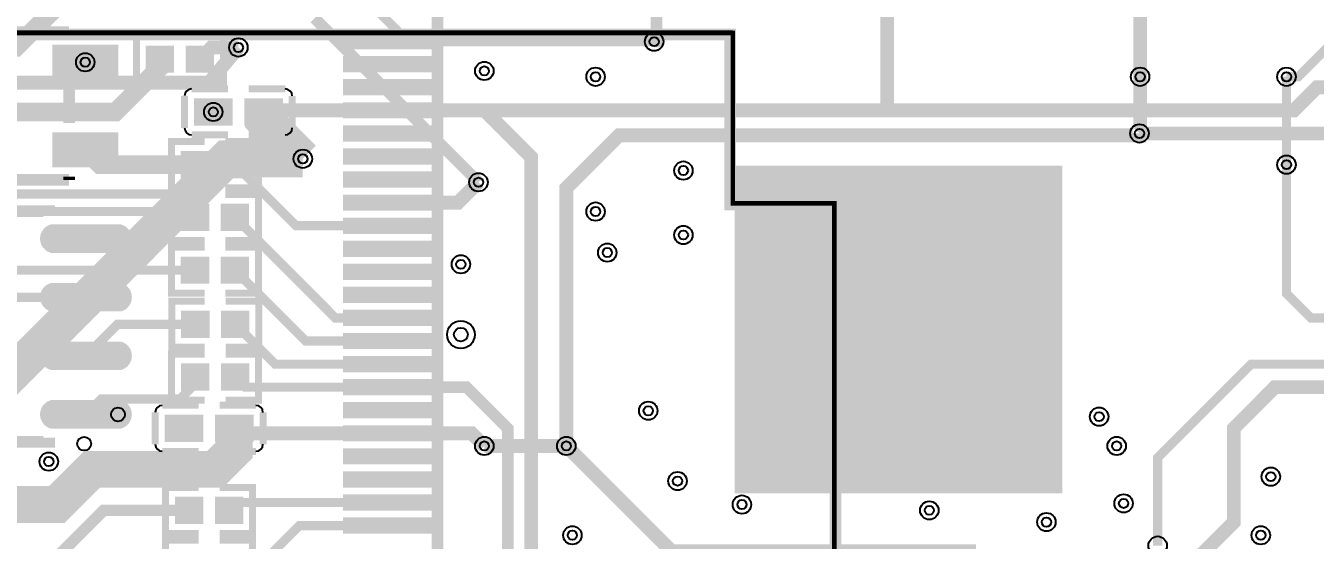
# Model space of a CAD drawing. Header units: millimetres. Extents: x 35 to 109.8, y -21 to 52.
# Drawn here: x 55.71 to 83.68, y 20.31 to 31.46 of the extents above; entities that cross this region are included whole.
import ezdxf

# ---------------------------------------------------------------- set-up
doc = ezdxf.new("R2010")
doc.units = ezdxf.units.MM
for name, color, linetype, true_color in [('BottomLayer', 7, 'Continuous', 0x0000ff), ('BottomSilkLayer', 7, 'Continuous', 0x66cc33), ('Document', 7, 'Continuous', 0xffffff), ('Hole', 7, 'Continuous', 0x222222), ('Multi-Layer', 7, 'Continuous', 0xc0c0c0), ('TopLayer', 7, 'Continuous', 0xff0000), ('TopPasteMaskLayer', 7, 'Continuous', 0x808080), ('TopSilkLayer', 7, 'Continuous', 0xffcc00), ('TopSolderMaskLayer', 7, 'Continuous', 0x800080)]:
    doc.layers.add(name, color=color, linetype=linetype, true_color=true_color)

msp = doc.modelspace()

# ---------------------------------------------------------------- hatches: boundary and pattern name
at = {"layer": 'TopLayer'}
for points in [[(62.643, 31.25), (64.643, 31.25), (64.643, 31), (62.643, 31)], [(57.628, 31.018), (57.628, 30.318), (56.378, 30.318), (56.378, 31.018)], [(58.905, 30.464), (58.905, 31.004), (58.339, 31.004), (58.339, 30.464)], [(59.205, 30.464), (59.205, 31.004), (59.771, 31.004), (59.771, 30.464)], [(62.643, 30.75), (64.643, 30.75), (64.643, 30.5), (62.643, 30.5)], [(62.643, 30.251), (64.643, 30.251), (64.643, 30.001), (62.643, 30.001)], [(60.175, 29.321), (60.175, 29.861), (59.385, 29.861), (59.385, 29.321)], [(60.475, 29.321), (60.475, 29.861), (61.265, 29.861), (61.265, 29.321)], [(62.643, 29.75), (64.643, 29.75), (64.643, 29.5), (62.643, 29.5)], [(57.628, 29.118), (57.628, 28.418), (56.378, 28.418), (56.378, 29.118)], [(62.643, 29.25), (64.643, 29.25), (64.643, 29), (62.643, 29)], [(59.667, 28.178), (59.667, 28.718), (59.101, 28.718), (59.101, 28.178)], [(59.967, 28.178), (59.967, 28.718), (60.533, 28.718), (60.533, 28.178)], [(62.643, 28.751), (64.643, 28.751), (64.643, 28.501), (62.643, 28.501)], [(62.643, 28.25), (64.643, 28.25), (64.643, 28), (62.643, 28)], [(71.143, 28.377), (78.143, 28.377), (78.143, 21.377), (71.143, 21.377)], [(62.643, 27.75), (64.643, 27.75), (64.643, 27.5), (62.643, 27.5)], [(59.667, 27.035), (59.667, 27.575), (59.101, 27.575), (59.101, 27.035)], [(59.967, 27.035), (59.967, 27.575), (60.533, 27.575), (60.533, 27.035)], [(56.327, 26.561, -0.785398), (56.327, 27.13), (57.709, 27.13, -0.785398), (57.709, 26.561)], [(62.643, 27.25), (64.643, 27.25), (64.643, 27), (62.643, 27)], [(62.643, 26.751), (64.643, 26.751), (64.643, 26.501), (62.643, 26.501)], [(59.667, 25.892), (59.667, 26.432), (59.101, 26.432), (59.101, 25.892)], [(59.967, 25.892), (59.967, 26.432), (60.533, 26.432), (60.533, 25.892)], [(62.643, 26.25), (64.643, 26.25), (64.643, 26), (62.643, 26)], [(56.327, 25.291, -0.785398), (56.327, 25.86), (57.709, 25.86, -0.785398), (57.709, 25.291)], [(62.643, 25.751), (64.643, 25.751), (64.643, 25.501), (62.643, 25.501)], [(59.672, 24.719), (59.672, 25.259), (59.107, 25.259), (59.107, 24.719)], [(59.972, 24.719), (59.972, 25.259), (60.538, 25.259), (60.538, 24.719)], [(62.643, 25.251), (64.643, 25.251), (64.643, 25.001), (62.643, 25.001)], [(62.643, 24.75), (64.643, 24.75), (64.643, 24.5), (62.643, 24.5)], [(56.327, 24.021, -0.785398), (56.327, 24.59), (57.709, 24.59, -0.785398), (57.709, 24.021)], [(59.67, 23.576), (59.67, 24.116), (59.104, 24.116), (59.104, 23.576)], [(59.97, 23.576), (59.97, 24.116), (60.535, 24.116), (60.535, 23.576)], [(62.643, 24.25), (64.643, 24.25), (64.643, 24), (62.643, 24)], [(62.643, 23.751), (64.643, 23.751), (64.643, 23.501), (62.643, 23.501)], [(56.327, 22.751, -0.785398), (56.327, 23.32), (57.709, 23.32, -0.785398), (57.709, 22.751)], [(62.643, 23.25), (64.643, 23.25), (64.643, 23), (62.643, 23)], [(59.54, 22.463), (59.54, 23.003), (58.75, 23.003), (58.75, 22.463)], [(59.84, 22.463), (59.84, 23.003), (60.63, 23.003), (60.63, 22.463)], [(62.643, 22.75), (64.643, 22.75), (64.643, 22.5), (62.643, 22.5)], [(62.643, 22.251), (64.643, 22.251), (64.643, 22.001), (62.643, 22.001)], [(62.643, 21.751), (64.643, 21.751), (64.643, 21.501), (62.643, 21.501)], [(59.54, 20.685), (59.54, 21.225), (58.974, 21.225), (58.974, 20.685)], [(59.84, 20.685), (59.84, 21.225), (60.406, 21.225), (60.406, 20.685)], [(62.643, 21.25), (64.643, 21.25), (64.643, 21), (62.643, 21)], [(62.643, 20.75), (64.643, 20.75), (64.643, 20.5), (62.643, 20.5)]]:
    msp.add_hatch(color=256, dxfattribs=at).paths.add_polyline_path(points)
at = {"layer": 'TopPasteMaskLayer'}
for points in [[(62.643, 31.25), (64.643, 31.25), (64.643, 31), (62.643, 31)], [(57.628, 31.018), (57.628, 30.318), (56.378, 30.318), (56.378, 31.018)], [(58.92, 30.504), (58.92, 30.964), (58.88, 31.004), (58.379, 31.004), (58.339, 30.964), (58.339, 30.504), (58.379, 30.464), (58.88, 30.464)], [(59.19, 30.504), (59.19, 30.964), (59.23, 31.004), (59.731, 31.004), (59.771, 30.964), (59.771, 30.504), (59.731, 30.464), (59.23, 30.464)], [(62.643, 30.75), (64.643, 30.75), (64.643, 30.5), (62.643, 30.5)], [(62.643, 30.251), (64.643, 30.251), (64.643, 30.001), (62.643, 30.001)], [(60.145, 29.816), (60.145, 29.366), (60.075, 29.316), (59.595, 29.316), (59.545, 29.366), (59.545, 29.816), (59.595, 29.866), (60.075, 29.866)], [(61.105, 29.816), (61.105, 29.366), (61.055, 29.316), (60.575, 29.316), (60.505, 29.366), (60.505, 29.816), (60.575, 29.866), (61.055, 29.866)], [(62.643, 29.75), (64.643, 29.75), (64.643, 29.5), (62.643, 29.5)], [(57.628, 29.118), (57.628, 28.418), (56.378, 28.418), (56.378, 29.118)], [(62.643, 29.25), (64.643, 29.25), (64.643, 29), (62.643, 29)], [(59.682, 28.218), (59.682, 28.678), (59.642, 28.718), (59.141, 28.718), (59.101, 28.678), (59.101, 28.218), (59.141, 28.178), (59.642, 28.178)], [(59.952, 28.218), (59.952, 28.678), (59.992, 28.718), (60.493, 28.718), (60.533, 28.678), (60.533, 28.218), (60.493, 28.178), (59.992, 28.178)], [(62.643, 28.751), (64.643, 28.751), (64.643, 28.501), (62.643, 28.501)], [(62.643, 28.25), (64.643, 28.25), (64.643, 28), (62.643, 28)], [(71.143, 28.377), (78.143, 28.377), (78.143, 21.377), (71.143, 21.377)], [(62.643, 27.75), (64.643, 27.75), (64.643, 27.5), (62.643, 27.5)], [(59.682, 27.075), (59.682, 27.535), (59.642, 27.575), (59.141, 27.575), (59.101, 27.535), (59.101, 27.075), (59.141, 27.035), (59.642, 27.035)], [(59.952, 27.075), (59.952, 27.535), (59.992, 27.575), (60.493, 27.575), (60.533, 27.535), (60.533, 27.075), (60.493, 27.035), (59.992, 27.035)], [(56.327, 26.561, -0.785398), (56.327, 27.13), (57.709, 27.13, -0.785398), (57.709, 26.561)], [(62.643, 27.25), (64.643, 27.25), (64.643, 27), (62.643, 27)], [(62.643, 26.751), (64.643, 26.751), (64.643, 26.501), (62.643, 26.501)], [(59.682, 25.932), (59.682, 26.392), (59.642, 26.432), (59.141, 26.432), (59.101, 26.392), (59.101, 25.932), (59.141, 25.892), (59.642, 25.892)], [(59.952, 25.932), (59.952, 26.392), (59.992, 26.432), (60.493, 26.432), (60.533, 26.392), (60.533, 25.932), (60.493, 25.892), (59.992, 25.892)], [(62.643, 26.25), (64.643, 26.25), (64.643, 26), (62.643, 26)], [(56.327, 25.291, -0.785398), (56.327, 25.86), (57.709, 25.86, -0.785398), (57.709, 25.291)], [(62.643, 25.751), (64.643, 25.751), (64.643, 25.501), (62.643, 25.501)], [(59.687, 24.759), (59.687, 25.219), (59.647, 25.259), (59.147, 25.259), (59.107, 25.219), (59.107, 24.759), (59.147, 24.719), (59.647, 24.719)], [(59.957, 24.759), (59.957, 25.219), (59.997, 25.259), (60.498, 25.259), (60.538, 25.219), (60.538, 24.759), (60.498, 24.719), (59.997, 24.719)], [(62.643, 25.251), (64.643, 25.251), (64.643, 25.001), (62.643, 25.001)], [(62.643, 24.75), (64.643, 24.75), (64.643, 24.5), (62.643, 24.5)], [(56.327, 24.021, -0.785398), (56.327, 24.59), (57.709, 24.59, -0.785398), (57.709, 24.021)], [(59.685, 23.616), (59.685, 24.076), (59.645, 24.116), (59.144, 24.116), (59.104, 24.076), (59.104, 23.616), (59.144, 23.576), (59.645, 23.576)], [(59.955, 23.616), (59.955, 24.076), (59.995, 24.116), (60.495, 24.116), (60.535, 24.076), (60.535, 23.616), (60.495, 23.576), (59.995, 23.576)], [(62.643, 24.25), (64.643, 24.25), (64.643, 24), (62.643, 24)], [(62.643, 23.751), (64.643, 23.751), (64.643, 23.501), (62.643, 23.501)], [(56.327, 22.751, -0.785398), (56.327, 23.32), (57.709, 23.32, -0.785398), (57.709, 22.751)], [(62.643, 23.25), (64.643, 23.25), (64.643, 23), (62.643, 23)], [(59.51, 22.958), (59.51, 22.508), (59.44, 22.458), (58.96, 22.458), (58.91, 22.508), (58.91, 22.958), (58.96, 23.008), (59.44, 23.008)], [(60.47, 22.958), (60.47, 22.508), (60.42, 22.458), (59.94, 22.458), (59.87, 22.508), (59.87, 22.958), (59.94, 23.008), (60.42, 23.008)], [(62.643, 22.75), (64.643, 22.75), (64.643, 22.5), (62.643, 22.5)], [(62.643, 22.251), (64.643, 22.251), (64.643, 22.001), (62.643, 22.001)], [(62.643, 21.751), (64.643, 21.751), (64.643, 21.501), (62.643, 21.501)], [(59.555, 20.725), (59.555, 21.185), (59.515, 21.225), (59.014, 21.225), (58.974, 21.185), (58.974, 20.725), (59.014, 20.685), (59.515, 20.685)], [(59.825, 20.725), (59.825, 21.185), (59.865, 21.225), (60.366, 21.225), (60.406, 21.185), (60.406, 20.725), (60.366, 20.685), (59.865, 20.685)], [(62.643, 21.25), (64.643, 21.25), (64.643, 21), (62.643, 21)], [(62.643, 20.75), (64.643, 20.75), (64.643, 20.5), (62.643, 20.5)]]:
    msp.add_hatch(color=256, dxfattribs=at).paths.add_polyline_path(points)
at = {"layer": 'TopSolderMaskLayer'}
for points in [[(57.719, 31.046), (57.719, 30.29), (56.287, 30.29), (56.287, 31.046)], [(62.592, 31.301), (64.694, 31.301), (64.694, 30.949), (62.592, 30.949)], [(58.931, 30.439), (58.931, 31.029), (58.314, 31.029), (58.314, 30.439)], [(59.18, 30.439), (59.18, 31.029), (59.796, 31.029), (59.796, 30.439)], [(62.592, 30.801), (64.694, 30.801), (64.694, 30.449), (62.592, 30.449)], [(62.592, 30.302), (64.694, 30.302), (64.694, 29.95), (62.592, 29.95)], [(60.201, 29.296), (60.201, 29.886), (59.36, 29.886), (59.36, 29.296)], [(60.45, 29.296), (60.45, 29.886), (61.291, 29.886), (61.291, 29.296)], [(62.592, 29.801), (64.694, 29.801), (64.694, 29.45), (62.592, 29.45)], [(57.719, 29.147), (57.719, 28.39), (56.287, 28.39), (56.287, 29.147)], [(62.592, 29.301), (64.694, 29.301), (64.694, 28.949), (62.592, 28.949)], [(59.693, 28.153), (59.693, 28.743), (59.076, 28.743), (59.076, 28.153)], [(59.942, 28.153), (59.942, 28.743), (60.558, 28.743), (60.558, 28.153)], [(62.592, 28.802), (64.694, 28.802), (64.694, 28.45), (62.592, 28.45)], [(62.592, 28.301), (64.694, 28.301), (64.694, 27.95), (62.592, 27.95)], [(71.092, 28.428), (78.194, 28.428), (78.194, 21.326), (71.092, 21.326)], [(62.592, 27.801), (64.694, 27.801), (64.694, 27.449), (62.592, 27.449)], [(59.693, 27.01), (59.693, 27.6), (59.076, 27.6), (59.076, 27.01)], [(59.942, 27.01), (59.942, 27.6), (60.558, 27.6), (60.558, 27.01)], [(56.265, 26.536, -0.785398), (56.265, 27.155), (57.771, 27.155, -0.785398), (57.771, 26.536)], [(62.592, 27.301), (64.694, 27.301), (64.694, 26.949), (62.592, 26.949)], [(62.592, 26.801), (64.694, 26.801), (64.694, 26.45), (62.592, 26.45)], [(59.693, 25.867), (59.693, 26.457), (59.076, 26.457), (59.076, 25.867)], [(59.942, 25.867), (59.942, 26.457), (60.558, 26.457), (60.558, 25.867)], [(62.592, 26.301), (64.694, 26.301), (64.694, 25.949), (62.592, 25.949)], [(56.265, 25.266, -0.785398), (56.265, 25.885), (57.771, 25.885, -0.785398), (57.771, 25.266)], [(62.592, 25.802), (64.694, 25.802), (64.694, 25.45), (62.592, 25.45)], [(59.698, 24.693), (59.698, 25.284), (59.081, 25.284), (59.081, 24.693)], [(59.947, 24.693), (59.947, 25.284), (60.563, 25.284), (60.563, 24.693)], [(62.592, 25.302), (64.694, 25.302), (64.694, 24.95), (62.592, 24.95)], [(56.265, 23.996, -0.785398), (56.265, 24.615), (57.771, 24.615, -0.785398), (57.771, 23.996)], [(62.592, 24.801), (64.694, 24.801), (64.694, 24.45), (62.592, 24.45)], [(59.695, 23.55), (59.695, 24.141), (59.079, 24.141), (59.079, 23.55)], [(59.944, 23.55), (59.944, 24.141), (60.561, 24.141), (60.561, 23.55)], [(62.592, 24.301), (64.694, 24.301), (64.694, 23.949), (62.592, 23.949)], [(62.592, 23.802), (64.694, 23.802), (64.694, 23.45), (62.592, 23.45)], [(56.265, 22.726, -0.785398), (56.265, 23.345), (57.771, 23.345, -0.785398), (57.771, 22.726)], [(62.592, 23.301), (64.694, 23.301), (64.694, 22.95), (62.592, 22.95)], [(59.566, 22.438), (59.566, 23.028), (58.725, 23.028), (58.725, 22.438)], [(59.815, 22.438), (59.815, 23.028), (60.656, 23.028), (60.656, 22.438)], [(62.592, 22.801), (64.694, 22.801), (64.694, 22.449), (62.592, 22.449)], [(62.592, 22.302), (64.694, 22.302), (64.694, 21.95), (62.592, 21.95)], [(62.592, 21.801), (64.694, 21.801), (64.694, 21.45), (62.592, 21.45)], [(62.592, 21.301), (64.694, 21.301), (64.694, 20.949), (62.592, 20.949)], [(59.566, 20.66), (59.566, 21.25), (58.949, 21.25), (58.949, 20.66)], [(59.815, 20.66), (59.815, 21.25), (60.431, 21.25), (60.431, 20.66)], [(62.592, 20.801), (64.694, 20.801), (64.694, 20.449), (62.592, 20.449)]]:
    msp.add_hatch(color=256, dxfattribs=at).paths.add_polyline_path(points)

# ---------------------------------------------------------------- linework, layer by layer
at = {"layer": 'BottomLayer'}
for points, const_width in [([(69.342, 31.115), (64.008, 31.115), (62.611, 32.512), (62.611, 38.608), (65.151, 41.148), (74.295, 41.148), (74.948, 41.801), (74.948, 45.38)], 0.2), ([(46.609, 31.496), (47.117, 30.988), (55.499, 30.988), (56.515, 32.004), (56.515, 43.561), (56.261, 43.815)], 0.4), ([(61.976, 31.623), (65.532, 28.067)], 0.25), ([(45.339, 25.781), (49.784, 30.226), (59.69, 30.226), (60.325, 30.988)], 0.3), ([(79.868, 29.126), (79.883, 29.141), (79.883, 30.353)], 0.3), ([(83.058, 28.448), (83.058, 30.353)], 0.2), ([(53.721, 22.225), (60.071, 28.575), (61.722, 28.575)], 0.8), ([(65.659, 22.352), (67.437, 22.352)], 0.3)]:
    msp.add_lwpolyline(points, dxfattribs=dict(at, const_width=const_width))
at = {"layer": 'BottomSilkLayer', "const_width": 0.254}
msp.add_lwpolyline([(59.305, -13.691), (59.305, -4.547), (57.781, -4.547), (57.781, -13.691), (41.017, -13.691), (41.017, -6.452), (38.223, -6.452), (38.223, 27.584), (40.509, 27.584), (40.509, 31.267), (70.989, 31.267), (70.989, 27.584), (73.275, 27.584), (73.275, -6.452), (70.481, -6.452), (70.481, -13.691), (59.305, -13.691)], close=True, dxfattribs=at)
at = {"layer": 'Document', "const_width": 0.1}
msp.add_lwpolyline([(73.249, -6.391), (70.449, -6.391), (70.449, -13.691), (59.349, -13.691), (59.349, -4.591), (57.749, -4.591), (57.749, -13.691), (41.049, -13.691), (41.049, -6.391), (38.249, -6.391), (38.249, 27.609), (40.449, 27.609), (40.442, 31.3), (71.049, 31.3), (71.049, 27.609), (73.249, 27.609), (73.249, -6.391)], close=True, dxfattribs=at)
msp.add_lwpolyline([(71.049, 31.309), (40.449, 31.309)], dxfattribs=at)
at = {"layer": 'Document'}
msp.add_circle((57.713, 23.035), 0.15, dxfattribs=at)
at = {"layer": 'Hole'}
for centre, radius in [((60.325, 30.988), 0.1), ((69.342, 31.115), 0.1), ((57.003, 30.668), 0.1), ((65.659, 30.48), 0.1), ((68.072, 30.353), 0.1), ((79.883, 30.353), 0.1), ((83.058, 30.353), 0.1), ((59.78, 29.591), 0.1), ((79.869, 29.125), 0.1), ((61.722, 28.575), 0.1), ((83.058, 28.448), 0.1), ((69.977, 28.321), 0.1), ((65.532, 28.067), 0.1), ((68.072, 27.432), 0.1), ((69.977, 26.924), 0.1), ((68.326, 26.543), 0.1), ((65.151, 26.289), 0.1), ((65.151, 24.765), 0.15), ((69.215, 23.114), 0.1), ((78.994, 22.987), 0.1), ((65.659, 22.352), 0.1), ((67.437, 22.352), 0.1), ((79.375, 22.352), 0.1), ((56.212, 22.013), 0.1), ((69.85, 21.59), 0.1), ((82.718, 21.686), 0.1), ((71.247, 21.082), 0.1), ((75.311, 20.955), 0.1), ((79.525, 21.106), 0.1), ((77.851, 20.701), 0.1), ((67.569, 20.416), 0.1), ((82.501, 20.416), 0.1)]:
    msp.add_circle(centre, radius, dxfattribs=at)
at = {"layer": 'Multi-Layer'}
for centre, radius in [((60.325, 30.988), 0.2), ((69.342, 31.115), 0.2), ((57.003, 30.668), 0.2), ((65.659, 30.48), 0.2), ((68.072, 30.353), 0.2), ((79.883, 30.353), 0.2), ((83.058, 30.353), 0.2), ((59.78, 29.591), 0.2), ((79.869, 29.125), 0.2), ((61.722, 28.575), 0.2), ((83.058, 28.448), 0.2), ((65.532, 28.067), 0.2), ((69.977, 28.321), 0.2), ((68.072, 27.432), 0.2), ((69.977, 26.924), 0.2), ((68.326, 26.543), 0.2), ((65.151, 26.289), 0.2), ((65.151, 24.765), 0.3), ((69.215, 23.114), 0.2), ((78.994, 22.987), 0.2), ((65.659, 22.352), 0.2), ((67.437, 22.352), 0.2), ((79.375, 22.352), 0.2), ((56.212, 22.013), 0.2), ((82.718, 21.686), 0.2), ((69.85, 21.59), 0.2), ((71.247, 21.082), 0.2), ((79.525, 21.106), 0.2), ((75.311, 20.955), 0.2), ((77.851, 20.701), 0.2), ((67.569, 20.416), 0.2), ((82.501, 20.416), 0.2), ((80.264, 20.193), 0.2)]:
    msp.add_circle(centre, radius, dxfattribs=at)
at = {"layer": 'TopLayer'}
for points, const_width in [([(74.397, 32.878), (74.397, 29.627), (63.642, 29.627)], 0.3), ([(79.883, 30.353), (79.883, 32.865), (79.896, 32.878)], 0.3), ([(69.395, 32.877), (69.395, 31.115), (69.342, 31.115)], 0.25), ([(83.058, 30.353), (83.312, 30.353), (84.836, 31.877), (90.043, 31.877), (91.313, 30.607), (92.024, 30.607)], 0.2), ([(59.488, 30.734), (59.742, 30.988), (60.325, 30.988)], 0.3), ([(54.503, 29.718), (54.63, 29.591), (57.658, 29.591), (58.622, 30.555), (58.622, 30.734)], 0.4), ([(74.397, 29.627), (83.221, 29.627), (83.719, 30.124), (85.644, 30.124)], 0.3), ([(61.722, 28.575), (60.87, 29.427), (60.87, 29.591)], 0.8), ([(60.87, 29.591), (60.904, 29.625), (63.643, 29.625)], 0.3), ([(65.659, 29.627), (66.675, 28.611), (66.675, 19.177), (65.395, 17.897), (65.395, 16.877)], 0.3), ([(67.437, 22.352), (67.437, 27.94), (68.58, 29.083), (79.868, 29.083), (79.868, 29.126)], 0.3), ([(79.869, 29.125), (85.643, 29.125)], 0.3), ([(57.003, 28.768), (57.323, 28.448), (59.384, 28.448)], 0.4), ([(45.391, 24.511), (46.228, 24.511), (48.006, 26.289), (49.022, 26.289), (50.546, 27.813), (59.615, 27.813), (60.25, 28.448)], 0.2), ([(60.25, 28.448), (61.573, 27.125), (63.643, 27.125)], 0.2), ([(85.644, 25.126), (83.587, 25.126), (83.058, 25.654), (83.058, 28.448)], 0.2), ([(65.532, 28.067), (65.09, 27.625), (63.643, 27.625)], 0.3), ([(59.384, 27.305), (59.257, 27.432), (50.8, 27.432), (50.419, 27.051), (50.419, 26.035), (50.88, 25.575), (51.609, 25.575)], 0.2), ([(60.25, 27.305), (62.429, 25.126), (63.643, 25.126)], 0.2), ([(51.609, 26.845), (52.291, 26.162), (59.384, 26.162)], 0.2), ([(60.25, 26.162), (61.787, 24.625), (63.643, 24.625)], 0.2), ([(49.582, 25.4), (49.963, 25.019), (53.721, 25.019), (54.277, 25.575), (57.019, 25.575)], 0.2), ([(57.019, 24.305), (57.703, 24.988), (59.39, 24.988)], 0.2), ([(60.255, 24.988), (61.119, 24.125), (63.643, 24.125)], 0.2), ([(85.644, 24.125), (82.291, 24.125), (80.264, 22.098), (80.264, 20.193)], 0.2), ([(57.019, 23.035), (57.353, 23.368), (59.055, 23.368), (59.387, 23.7), (59.387, 23.847)], 0.2), ([(60.253, 23.847), (60.473, 23.626), (63.643, 23.626)], 0.2), ([(74.295, 19.177), (80.391, 19.177), (81.915, 20.701), (81.915, 22.733), (82.807, 23.625), (85.301, 23.625)], 0.3), ([(63.642, 23.625), (65.273, 23.625), (66.167, 22.731), (66.167, 19.685), (64.389, 17.907), (62.865, 17.907), (61.976, 17.018), (61.976, 13.259)], 0.25), ([(49.85, 21.082), (56.388, 21.082), (57.15, 21.844), (59.817, 21.844), (60.236, 22.263), (60.236, 22.733)], 0.8), ([(60.235, 22.733), (60.343, 22.625), (63.643, 22.625)], 0.3), ([(63.643, 22.625), (65.386, 22.625), (65.659, 22.352)], 0.3), ([(67.437, 22.352), (69.723, 20.066), (76.327, 20.066)], 0.3), ([(51.562, 4.191), (53.721, 6.35), (53.721, 17.272), (57.404, 20.955), (59.258, 20.955)], 0.25), ([(60.123, 20.955), (60.293, 21.125), (63.643, 21.125)], 0.2), ([(60.122, 19.812), (60.833, 19.812), (61.646, 20.625), (63.642, 20.625)], 0.2)]:
    msp.add_lwpolyline(points, dxfattribs=dict(at, const_width=const_width))
at = {"layer": 'TopSilkLayer', "const_width": 0.254}
msp.add_lwpolyline([(64.643, 31.877), (64.643, 17.877), (84.643, 17.877), (84.643, 31.877), (64.643, 31.877)], close=True, dxfattribs=at)
at = {"layer": 'TopSilkLayer'}
for points, const_width in [([(54.853, 31.318), (56.653, 31.318)], 0.254), ([(56.653, 31.249), (56.653, 31.318)], 0.254), ([(58.829, 30.235), (58.111, 30.235), (58.111, 31.233), (58.829, 31.233)], 0.152), ([(59.281, 30.235), (59.999, 30.235), (59.999, 31.233), (59.281, 31.233)], 0.152), ([(56.653, 29.349), (56.653, 30.087)], 0.254), ([(59.156, 29.245), (59.156, 29.937)], 0.152), ([(59.309, 30.09), (60.099, 30.09)], 0.152), ([(61.341, 30.09), (60.551, 30.09)], 0.152), ([(61.494, 29.245), (61.494, 29.937)], 0.152), ([(60.099, 29.092), (59.309, 29.092)], 0.152), ([(60.551, 29.092), (61.341, 29.092)], 0.152), ([(59.591, 27.949), (58.873, 27.949), (58.873, 28.947), (59.591, 28.947)], 0.152), ([(60.043, 27.949), (60.761, 27.949), (60.761, 28.947), (60.043, 28.947)], 0.152), ([(56.653, 28.118), (56.653, 28.187)], 0.254), ([(54.853, 28.118), (56.653, 28.118)], 0.254), ([(59.591, 26.806), (58.873, 26.806), (58.873, 27.804), (59.591, 27.804)], 0.152), ([(60.043, 26.806), (60.761, 26.806), (60.761, 27.804), (60.043, 27.804)], 0.152), ([(52.813, 27.44), (55.813, 27.44)], 0.254), ([(55.813, 27.44), (56.218, 27.44), (56.218, 27.349)], 0.254), ([(59.591, 25.663), (58.873, 25.663), (58.873, 26.661), (59.591, 26.661)], 0.152), ([(60.043, 25.663), (60.761, 25.663), (60.761, 26.661), (60.043, 26.661)], 0.152), ([(59.596, 24.49), (58.878, 24.49), (58.878, 25.487), (59.596, 25.487)], 0.152), ([(60.048, 24.49), (60.766, 24.49), (60.766, 25.487), (60.048, 25.487)], 0.152), ([(59.593, 23.347), (58.875, 23.347), (58.875, 24.344), (59.593, 24.344)], 0.152), ([(60.046, 23.347), (60.764, 23.347), (60.764, 24.344), (60.046, 24.344)], 0.152), ([(58.674, 23.232), (59.464, 23.232)], 0.152), ([(60.706, 23.232), (59.916, 23.232)], 0.152), ([(58.521, 22.387), (58.521, 23.079)], 0.152), ([(60.859, 22.387), (60.859, 23.079)], 0.152), ([(55.813, 22.44), (56.218, 22.44), (56.218, 22.532)], 0.254), ([(55.813, 22.44), (55.039, 22.44)], 0.254), ([(59.464, 22.234), (58.674, 22.234)], 0.152), ([(59.916, 22.234), (60.706, 22.234)], 0.152), ([(59.464, 20.456), (58.746, 20.456), (58.746, 21.454), (59.464, 21.454)], 0.152), ([(59.916, 20.456), (60.634, 20.456), (60.634, 21.454), (59.916, 21.454)], 0.152), ([(59.464, 19.313), (58.746, 19.313), (58.746, 20.311), (59.464, 20.311)], 0.152), ([(59.916, 19.313), (60.634, 19.313), (60.634, 20.311), (59.916, 20.311)], 0.152)]:
    msp.add_lwpolyline(points, dxfattribs=dict(at, const_width=const_width))
msp.add_circle((56.98, 22.4), 0.15, dxfattribs=at)
for centre, start, end in [((59.309, 29.937), 90, 180), ((61.341, 29.937), 0, 90), ((59.309, 29.245), 180, 270), ((61.341, 29.245), 270, 0), ((58.674, 23.079), 90, 180), ((60.706, 23.079), 0, 90), ((58.674, 22.387), 180, 270), ((60.706, 22.387), 270, 0)]:
    msp.add_arc(centre, 0.152, start, end, dxfattribs=at)

doc.saveas('drawing.dxf')
